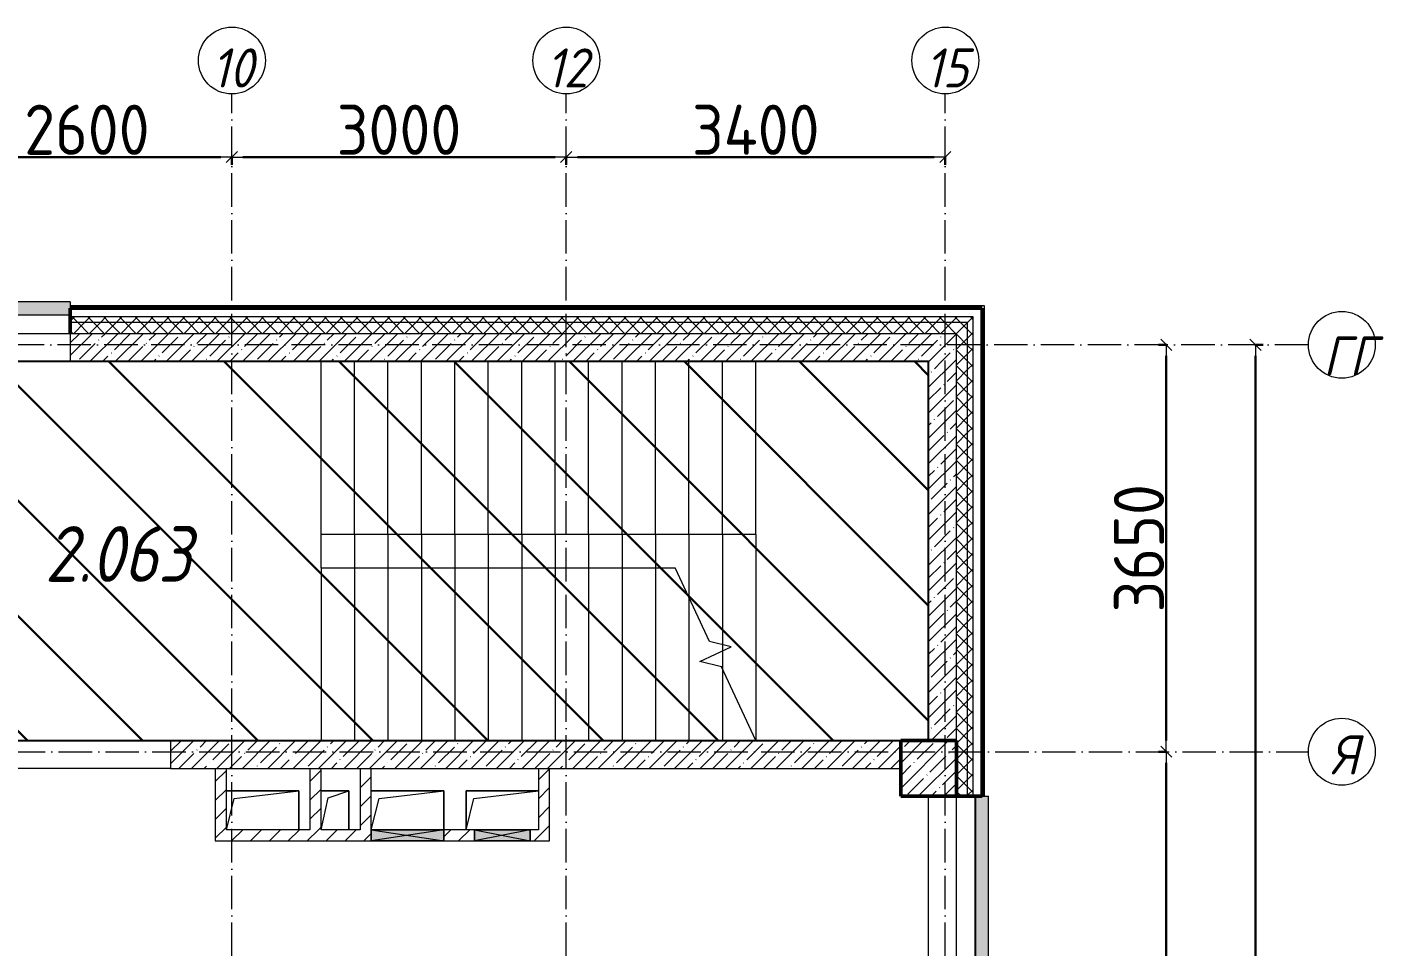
# Model space of a CAD drawing. Header units: millimetres. Extents: x 35697 to 388678, y -91946 to 171347.
# Drawn here: x 58473 to 70644, y 105945 to 114195 of the extents above; entities that cross this region are included whole.
import ezdxf

# ---------------------------------------------------------------- set-up
doc = ezdxf.new("R2010")
doc.units = ezdxf.units.MM
doc.linetypes.add('50_200_ШТРИХ_1Т_ш5_п1_п1_', pattern=[700, 500, -100, 0, -100])
for name, color, linetype, lineweight in [('3.1) ЖБ окна 1.2 м', 102, 'Continuous', 30), ('4) ЛЕстницы', 5, 'Continuous', 30), ('A-____-____-DIMS', 7, 'Continuous', 9), ('A-DETL-GENF-OTLN', 7, 'Continuous', 9), ('A-FLOR-____-OTLN', 7, 'Continuous', 9), ('A-GENM-____-OTLN', 7, 'Continuous', 9), ('A-GLAZ-____-OTLN', 7, 'Continuous', 9), ('A-WALL-____-MCUT-1', 7, 'Continuous', 9), ('A-WALL-____-MCUT-2', 7, 'Continuous', 50), ('A-WALL-____-MCUT-3', 7, 'Continuous', 9), ('A-WALL-____-OTLN', 7, 'Continuous', 9), ('A-WALL-____-PATT-1', 7, 'Continuous', 9), ('A-WALL-FNSH-MCUT-1', 7, 'Continuous', 9), ('S-COLS-____-MCUT', 7, 'Continuous', 50), ('S-COLS-____-OTLN', 7, 'Continuous', 9), ('S-GRID-____-IDEN', 7, 'Continuous', 9), ('S-GRID-____-OTLN-1', 7, '50_200_ШТРИХ_1Т_ш5_п1_п1_', 9), ('S-STRS-____-MBND', 7, 'Continuous', 9), ('S-STRS-____-OTLN-1', 7, 'Continuous', 9), ('Марки помещений', 7, 'Continuous', 9)]:
    doc.layers.add(name, color=color, linetype=linetype, lineweight=lineweight)
doc.layers.add('A-GLAZ-____-OTLN-1', color=7, linetype='Continuous', lineweight=9, true_color=0xc0c0c0)
doc.styles.add('ISOCPEUR_I', font='isocpeui.ttf', dxfattribs={"width": 0.9, "height": 2.5})
doc.styles.add('ISOCPEUR_I_3', font='isocpeui.ttf', dxfattribs={"width": 0.85, "height": 2.2})
doc.styles.add('СПДС', font='isocpeur.ttf', dxfattribs={"width": 0.9})
doc.dimstyles.new('Размера А3', dxfattribs={"dimtxt": 200, "dimasz": 100, "dimexe": 70, "dimexo": 100, "dimgap": 20, "dimtad": 1, "dimdec": 0, "dimrnd": 10, "dimzin": 0, "dimdsep": 46, "dimtxsty": 'СПДС', "dimblk": 'ARROWHEAD_6', "dimcen": 1, "dimclrd": 256, "dimclre": 256, "dimclrt": 256, "dimazin": 0, "dimtfac": 1, "dimtdec": 0, "dimtmove": 2, "dimatfit": 3, "dimfxl": 1, "dimtolj": 1, "dimtzin": 0, "dimarcsym": 0})
pattern_1 = [(45, (43259.71, 63713.66), (-85.53659, 85.53659), []), (45, (43316.74, 63713.66), (-85.53659, 85.53659), [])]
pattern_2 = [(45, (43259.71, 63713.66), (-70.71068, 70.71068), []), (135, (43259.71, 63713.66), (-70.71068, -70.71068), [])]
pattern_3 = [(45, (43259.71, 63713.66), (-84.8528, 84.8528), [])]
pattern_4 = [(45, (43259.71, 63713.66), (-114.04925, 114.04925), []), (45, (43373.76, 63713.66), (-114.04925, 114.04925), [201.612, -40.322, 3.353, -36.97])]

# ---------------------------------------------------------------- blocks, each defined once
blk = doc.blocks.new('BSC_Колонна _Прямоугольная - 500х500-V133-АР1_План отверстий 2 этажа в осях 1-64_А-ГГ')
at = {"layer": 'S-COLS-____-OTLN'}
h = blk.add_hatch(dxfattribs=at)
h.set_pattern_fill('FP_163', color=256, style=0, pattern_type=2)
h.set_pattern_definition([(45, (-23300, -43831.04), (-114.04925, 114.04925), []), (45, (-23185.95, -43831.04), (-114.04925, 114.04925), [201.613, -40.323, 3.353, -36.97])])
h.paths.add_polyline_path([(-250, -250), (250, -250), (250, 250), (-250, 250)], flags=0)
at = {"layer": 'S-COLS-____-MCUT'}
for p, q in [((250, 250), (-250, 250)), ((-250, 250), (-250, -250)), ((250, -250), (250, 250)), ((-250, -250), (250, -250))]:
    blk.add_line(p, q, dxfattribs=at)
blk = doc.blocks.new('AR_Отверстие прямоугольное _в плите_ - AR_Отверстие прямоугольное _в плите_-30552566-АР1_План отверстий 2 этажа в осях 1-64_А-ГГ')
at = {"layer": 'A-GENM-____-OTLN'}
for p, q in [((325, 175), (-325, 175)), ((-255, 105), (325, 175)), ((325, -175), (325, 175)), ((-325, -175), (-255, 105))]:
    blk.add_line(p, q, dxfattribs=at)
blk = doc.blocks.new('AR_Отверстие прямоугольное _в плите_ - AR_Отверстие прямоугольное _в плите_-V174-АР1_План отверстий 2 этажа в осях 1-64_А-ГГ')
at = {"layer": 'A-GENM-____-OTLN'}
for p, q in [((325, 175), (-325, 175)), ((-325, 175), (-325, -175)), ((-255, 105), (325, 175)), ((-325, -175), (-255, 105))]:
    blk.add_line(p, q, dxfattribs=at)
blk = doc.blocks.new('AR_Отверстие прямоугольное _в плите_ - AR_Отверстие прямоугольное _в плите_-30459243-АР1_План отверстий 2 этажа в осях 1-64_А-ГГ')
at = {"layer": 'A-GENM-____-OTLN'}
for p, q in [((125, 175), (-125, 175)), ((-63, 112), (125, 175)), ((125, -175), (125, 175)), ((-125, -175), (-63, 112))]:
    blk.add_line(p, q, dxfattribs=at)
blk = doc.blocks.new('Отлив_СКБ - Отлив витража_120_НВФ-31885289-АР1_План отверстий 2 этажа в осях 1-64_А-ГГ')
at = {"layer": 'A-GLAZ-____-OTLN-1'}
for points in [[(1000, 2), (1000, 120), (0, 120), (0, 2)], [(1000, 0), (1000, 2), (0, 2), (0, 0)]]:
    blk.add_hatch(color=256, dxfattribs=at).paths.add_polyline_path(points, flags=0)
at = {"layer": 'A-GLAZ-____-OTLN'}
for p, q in [((0, 83), (0, 120)), ((1000, 120), (0, 120)), ((0, 2), (1000, 2)), ((1000, 120), (1000, 83)), ((1000, 0), (0, 0))]:
    blk.add_line(p, q, dxfattribs=at)
blk = doc.blocks.new('Отлив_СКБ - Отлив витража_120_НВФ-V194-АР1_План отверстий 2 этажа в осях 1-64_А-ГГ')
at = {"layer": 'A-GLAZ-____-OTLN-1'}
for points in [[(1800, -2), (1800, 0), (0, 0), (0, -2), (1544, -2)], [(1544, -120), (1800, -120), (1800, -2), (0, -2), (0, -120)]]:
    blk.add_hatch(color=256, dxfattribs=at).paths.add_polyline_path(points, flags=0)
at = {"layer": 'A-GLAZ-____-OTLN'}
for p, q in [((0, 0), (1800, 0)), ((1800, -2), (0, -2)), ((0, -120), (0, -83)), ((0, -120), (1800, -120)), ((1800, -83), (1800, -120))]:
    blk.add_line(p, q, dxfattribs=at)
blk = doc.blocks.new('AR_Отверстие прямоугольное _в стене__БезПР - AR_Отверстие прямоугольное _в стене__БезПР-36428237-АР1_План отверстий 2 этажа в осях 1-64_А-ГГ')
at = {"layer": 'A-GLAZ-____-OTLN'}
blk.add_hatch(color=256, dxfattribs=at).paths.add_polyline_path([(-325, -50), (325, -50), (325, 50), (-325, 50)], flags=0)
at = {"layer": 'A-DETL-GENF-OTLN'}
for p, q in [((-325, -50), (-325, 50)), ((-325, 50), (325, 50)), ((325, 50), (-325, -50)), ((-325, 50), (325, -50)), ((325, 50), (-325, 50)), ((-325, 50), (-325, -50)), ((325, 50), (325, -50)), ((325, -50), (325, 50)), ((325, -50), (-325, -50)), ((-325, -50), (325, -50))]:
    blk.add_line(p, q, dxfattribs=at)
at = {"layer": 'A-GLAZ-____-OTLN'}
blk.add_line((325, 50), (-325, 50), dxfattribs=at)
blk = doc.blocks.new('AR_Отверстие прямоугольное _в стене__БезПР - AR_Отверстие прямоугольное _в стене__БезПР-36788943-АР1_План отверстий 2 этажа в осях 1-64_А-ГГ')
at = {"layer": 'A-GLAZ-____-OTLN'}
blk.add_hatch(color=256, dxfattribs=at).paths.add_polyline_path([(250, -50), (250, 50), (-250, 50), (-250, -50), (-47, -50)], flags=0)
at = {"layer": 'A-DETL-GENF-OTLN'}
for p, q in [((-250, -50), (-250, 50)), ((-250, 50), (250, 50)), ((250, 50), (-250, -50)), ((-250, 50), (250, -50)), ((250, 50), (-250, 50)), ((-250, 50), (-250, -50)), ((250, 50), (250, -50)), ((250, -50), (250, 50)), ((250, -50), (-250, -50)), ((-250, -50), (250, -50))]:
    blk.add_line(p, q, dxfattribs=at)
at = {"layer": 'A-GLAZ-____-OTLN'}
blk.add_line((250, 50), (-250, 50), dxfattribs=at)
blk = doc.blocks.new('Ось сетки - Круг_Ø6_00__ISO-2_5_0_9K_-25732049-АР1_План отверстий 2 этажа в осях 1-64_А-ГГ')
at = {"layer": 'S-GRID-____-IDEN'}
blk.add_circle((0, 0), 3, dxfattribs=at)
blk = doc.blocks.new('ARROWHEAD_6')
at = {"color": 0, "linetype": 'Continuous'}
for p, q in [((0, 0), (-1, 0)), ((-0.5, -0.5), (0.5, 0.5))]:
    blk.add_line(p, q, dxfattribs=at)
blk = doc.blocks.new('*D1927')
at = {"layer": 'A-____-____-DIMS', "lineweight": -2, "transparency": 16777216}
for p, q in [((9847, 506647), (9771, 506647)), ((9841, 506547), (9841, 503097)), ((9847, 502997), (9771, 502997))]:
    blk.add_line(p, q, dxfattribs=at)
at = {"layer": 'Defpoints', "color": 0, "transparency": 16777216}
for p in [(9947, 506647), (9841, 502997), (9947, 502997)]:
    blk.add_point(p, dxfattribs=at)
at = {"layer": 'A-____-____-DIMS', "lineweight": -2, "transparency": 16777216, "xscale": 100, "yscale": 100, "zscale": 100}
for p, rotation in [((9841, 506647), 90), ((9841, 502997), 270)]:
    blk.add_blockref('ARROWHEAD_6', p, dxfattribs=dict(at, rotation=rotation))
at = {"layer": 'A-____-____-DIMS', "transparency": 16777216, "insert": (9596, 504822), "char_height": 450, "attachment_point": 5, "rotation": 90, "style": 'СПДС'}
blk.add_mtext('\\A1;3650', dxfattribs=at)
blk = doc.blocks.new('*D1928')
at = {"layer": 'A-____-____-DIMS', "lineweight": -2, "transparency": 16777216}
for p, q in [((9847, 502997), (9771, 502997)), ((9841, 502897), (9841, 497597)), ((9847, 497497), (9771, 497497))]:
    blk.add_line(p, q, dxfattribs=at)
at = {"layer": 'Defpoints', "color": 0, "transparency": 16777216}
for p in [(9947, 502997), (9841, 497497), (9947, 497497)]:
    blk.add_point(p, dxfattribs=at)
at = {"layer": 'A-____-____-DIMS', "lineweight": -2, "transparency": 16777216, "xscale": 100, "yscale": 100, "zscale": 100}
for p, rotation in [((9841, 502997), 90), ((9841, 497497), 270)]:
    blk.add_blockref('ARROWHEAD_6', p, dxfattribs=dict(at, rotation=rotation))
at = {"layer": 'A-____-____-DIMS', "transparency": 16777216, "insert": (9596, 500247), "char_height": 450, "attachment_point": 5, "rotation": 90, "style": 'СПДС'}
blk.add_mtext('\\A1;5500', dxfattribs=at)
blk = doc.blocks.new('*D1936')
at = {"layer": 'A-____-____-DIMS', "lineweight": -2, "transparency": 16777216}
for p, q in [((10635, 506647), (10711, 506647)), ((10641, 473297), (10641, 506547)), ((10635, 473197), (10711, 473197))]:
    blk.add_line(p, q, dxfattribs=at)
at = {"layer": 'Defpoints', "color": 0, "transparency": 16777216}
for p in [(10535, 506647), (10641, 506647), (10535, 473197)]:
    blk.add_point(p, dxfattribs=at)
at = {"layer": 'A-____-____-DIMS', "lineweight": -2, "transparency": 16777216, "xscale": 100, "yscale": 100, "zscale": 100}
for p, rotation in [((10641, 506647), 90), ((10641, 473197), 270)]:
    blk.add_blockref('ARROWHEAD_6', p, dxfattribs=dict(at, rotation=rotation))
at = {"layer": 'A-____-____-DIMS', "transparency": 16777216, "insert": (10396, 489922), "char_height": 450, "attachment_point": 5, "rotation": 90, "style": 'СПДС'}
blk.add_mtext('\\A1;33450', dxfattribs=at)
blk = doc.blocks.new('*D1940')
at = {"layer": 'A-____-____-DIMS', "lineweight": -2, "transparency": 16777216}
for p, q in [((-1142, 508337), (-1142, 508261)), ((-1042, 508331), (1358, 508331)), ((1458, 508337), (1458, 508261))]:
    blk.add_line(p, q, dxfattribs=at)
at = {"layer": 'Defpoints', "color": 0, "transparency": 16777216}
for p in [(-1142, 508437), (1458, 508437), (1458, 508331)]:
    blk.add_point(p, dxfattribs=at)
at = {"layer": 'A-____-____-DIMS', "lineweight": -2, "transparency": 16777216, "xscale": 100, "yscale": 100, "zscale": 100, "rotation": 180}
blk.add_blockref('ARROWHEAD_6', (-1142, 508331), dxfattribs=at)
at = {"layer": 'A-____-____-DIMS', "lineweight": -2, "transparency": 16777216, "xscale": 100, "yscale": 100, "zscale": 100}
blk.add_blockref('ARROWHEAD_6', (1458, 508331), dxfattribs=at)
at = {"layer": 'A-____-____-DIMS', "transparency": 16777216, "insert": (158, 508576), "char_height": 450, "attachment_point": 5, "style": 'СПДС'}
blk.add_mtext('\\A1;2600', dxfattribs=at)
blk = doc.blocks.new('*D1941')
at = {"layer": 'A-____-____-DIMS', "lineweight": -2, "transparency": 16777216}
for p, q in [((1458, 508337), (1458, 508261)), ((1558, 508331), (4358, 508331)), ((4458, 508337), (4458, 508261))]:
    blk.add_line(p, q, dxfattribs=at)
at = {"layer": 'Defpoints', "color": 0, "transparency": 16777216}
for p in [(1458, 508437), (4458, 508437), (4458, 508331)]:
    blk.add_point(p, dxfattribs=at)
at = {"layer": 'A-____-____-DIMS', "lineweight": -2, "transparency": 16777216, "xscale": 100, "yscale": 100, "zscale": 100, "rotation": 180}
blk.add_blockref('ARROWHEAD_6', (1458, 508331), dxfattribs=at)
at = {"layer": 'A-____-____-DIMS', "lineweight": -2, "transparency": 16777216, "xscale": 100, "yscale": 100, "zscale": 100}
blk.add_blockref('ARROWHEAD_6', (4458, 508331), dxfattribs=at)
at = {"layer": 'A-____-____-DIMS', "transparency": 16777216, "insert": (2958, 508576), "char_height": 450, "attachment_point": 5, "style": 'СПДС'}
blk.add_mtext('\\A1;3000', dxfattribs=at)
blk = doc.blocks.new('*D1942')
at = {"layer": 'A-____-____-DIMS', "lineweight": -2, "transparency": 16777216}
for p, q in [((4458, 508337), (4458, 508261)), ((4558, 508331), (7758, 508331)), ((7858, 508337), (7858, 508261))]:
    blk.add_line(p, q, dxfattribs=at)
at = {"layer": 'Defpoints', "color": 0, "transparency": 16777216}
for p in [(4458, 508437), (7858, 508437), (7858, 508331)]:
    blk.add_point(p, dxfattribs=at)
at = {"layer": 'A-____-____-DIMS', "lineweight": -2, "transparency": 16777216, "xscale": 100, "yscale": 100, "zscale": 100, "rotation": 180}
blk.add_blockref('ARROWHEAD_6', (4458, 508331), dxfattribs=at)
at = {"layer": 'A-____-____-DIMS', "lineweight": -2, "transparency": 16777216, "xscale": 100, "yscale": 100, "zscale": 100}
blk.add_blockref('ARROWHEAD_6', (7858, 508331), dxfattribs=at)
at = {"layer": 'A-____-____-DIMS', "transparency": 16777216, "insert": (6158, 508576), "char_height": 450, "attachment_point": 5, "style": 'СПДС'}
blk.add_mtext('\\A1;3400', dxfattribs=at)
blk = doc.blocks.new('2этаж')
at = {"layer": 'S-GRID-____-OTLN-1', "color": 251, "ltscale": 0.6, "true_color": 0x636466}
for p, q in [((1458.3, 454533.3), (1458.3, 508896.9)), ((4458.3, 454533.3), (4458.3, 508896.9)), ((7858.3, 454533.3), (7858.3, 508896.9)), ((11116.1, 506647), (-20260.4, 506647)), ((-20260.4, 502997), (11116.1, 502997))]:
    blk.add_line(p, q, dxfattribs=at)
at = {"layer": 'S-GRID-____-IDEN', "char_height": 350, "attachment_point": 1, "style": 'ISOCPEUR_I'}
for s, insert, width in [('10', (1277.3, 509305.7), 346.329), ('12', (4277.3, 509305.7), 346.329), ('15', (7677.3, 509305.7), 346.329), ('ГГ', (11249, 506723.1), 404.05), ('\\fISOCPEUR|b0|i1|c204|p34|;\\W.9;Я', (11318.1, 503143.6), 223.671)]:
    blk.add_mtext(s, dxfattribs=dict(at, insert=insert, width=width))
at = {"layer": 'A-____-____-DIMS'}
for base, p1, p2, picture, middle in [((1458.3, 508330.7), (-1141.7, 508436.8), (1458.3, 508436.8), '*D1940', (158.3, 508575.7)), ((4458.3, 508330.7), (1458.3, 508436.8), (4458.3, 508436.8), '*D1941', (2958.3, 508575.7)), ((7858.3, 508330.7), (4458.3, 508436.8), (7858.3, 508436.8), '*D1942', (6158.3, 508575.7))]:
    dim = blk.add_linear_dim(base=base, p1=p1, p2=p2, dimstyle='Размера А3', override={"dimtxt": 450}, dxfattribs=at)
    dim.commit()
    dim.dimension.update_dxf_attribs({"geometry": picture, "text_midpoint": middle})
for base, p1, p2, picture, middle in [((9840.9, 502997), (9946.9, 506647), (9946.9, 502997), '*D1927', (9595.9, 504822)), ((10640.9, 506647), (10534.8, 473197), (10534.8, 506647), '*D1936', (10395.9, 489922)), ((9840.9, 497497), (9946.9, 502997), (9946.9, 497497), '*D1928', (9595.9, 500247))]:
    dim = blk.add_linear_dim(base=base, p1=p1, p2=p2, angle=90, dimstyle='Размера А3', override={"dimtxt": 450}, dxfattribs=at)
    dim.commit()
    dim.dimension.update_dxf_attribs({"geometry": picture, "text_midpoint": middle})

msp = doc.modelspace()

# ---------------------------------------------------------------- hatches: boundary and pattern name
at = {"layer": '4) ЛЕстницы'}
h = msp.add_hatch(dxfattribs=at)
h.set_pattern_fill('ANSI31', color=256, scale=230, angle=90)
h.paths.add_polyline_path([(57860, 107795), (57860, 111195), (66560, 111195), (66560, 107795)])
at = {"layer": 'A-WALL-____-PATT-1'}
h = msp.add_hatch(dxfattribs=at)
h.set_pattern_fill('FP_3', color=256, style=0, pattern_type=2)
h.set_pattern_definition(pattern_1)
h.paths.add_polyline_path([(67040, 111675), (67040, 111695), (58860, 111695), (58860, 111675), (64456, 111675)], flags=0)
h.paths.add_polyline_path([(57860, 111675), (57860, 111695), (56660, 111695), (56660, 111675), (57386, 111675)], flags=0)
h.paths.add_polyline_path([(48860, 111675), (48860, 111695), (40580, 111695), (40580, 111675), (48548, 111675)], flags=0)
h = msp.add_hatch(dxfattribs=at)
h.set_pattern_fill('FP_3', color=256, style=0, pattern_type=2)
h.set_pattern_definition(pattern_1)
h.paths.add_polyline_path([(67060, 105265), (67060, 105495), (67040, 105495), (67040, 105265)], flags=0)
h.paths.add_polyline_path([(67060, 107295), (67060, 111695), (67040, 111695), (67040, 107295)], flags=0)
h = msp.add_hatch(dxfattribs=at)
h.set_pattern_fill('FP_1', color=256, style=0, pattern_type=2)
h.set_pattern_definition(pattern_2)
h.paths.add_polyline_path([(66910, 111545), (66960, 111545), (66960, 111595), (58860, 111595), (58860, 111545), (64456, 111545)], flags=0)
h.paths.add_polyline_path([(57860, 111545), (57860, 111595), (56660, 111595), (56660, 111545), (57386, 111545)], flags=0)
h.paths.add_polyline_path([(48548, 111545), (48860, 111545), (48860, 111595), (40710, 111595), (40710, 111545), (46781, 111545)], flags=0)
h = msp.add_hatch(dxfattribs=at)
h.set_pattern_fill('FP_1', color=256, style=0, pattern_type=2)
h.set_pattern_definition(pattern_2)
h.paths.add_polyline_path([(66810, 111445), (66910, 111445), (66910, 111545), (58860, 111545), (58860, 111445), (64456, 111445)], flags=0)
h.paths.add_polyline_path([(57860, 111445), (57860, 111545), (56660, 111545), (56660, 111451), (56735, 111451), (56735, 111445), (57386, 111445)], flags=0)
h.paths.add_polyline_path([(48860, 111445), (48860, 111545), (40810, 111545), (40810, 111445), (48548, 111445)], flags=0)
h = msp.add_hatch(dxfattribs=at)
h.set_pattern_fill('FP_1', color=256, style=0, pattern_type=2)
h.set_pattern_definition(pattern_2)
h.paths.add_polyline_path([(66960, 73245), (66960, 75445), (66910, 75445), (66910, 73245)], flags=0)
h.paths.add_polyline_path([(66910, 77245), (66960, 77245), (66960, 78445), (66910, 78445), (66910, 78209)], flags=0)
h.paths.add_polyline_path([(66910, 80245), (66960, 80245), (66960, 81445), (66910, 81445)], flags=0)
h.paths.add_polyline_path([(66960, 83245), (66960, 84445), (66910, 84445), (66910, 83245)], flags=0)
h.paths.add_polyline_path([(66960, 86245), (66960, 87445), (66910, 87445), (66910, 86245)], flags=0)
h.paths.add_polyline_path([(66960, 89245), (66960, 90445), (66910, 90445), (66910, 89245)], flags=0)
h.paths.add_polyline_path([(66960, 92245), (66960, 93445), (66910, 93445), (66910, 92245)], flags=0)
h.paths.add_polyline_path([(66960, 95245), (66960, 96445), (66910, 96445), (66910, 95245)], flags=0)
h.paths.add_polyline_path([(66960, 98245), (66960, 99445), (66910, 99445), (66910, 98245)], flags=0)
h.paths.add_polyline_path([(66960, 101245), (66960, 102445), (66910, 102445), (66910, 101245)], flags=0)
h.paths.add_polyline_path([(66960, 104245), (66960, 105495), (66910, 105495), (66910, 104245)], flags=0)
h.paths.add_polyline_path([(66960, 107295), (66960, 111545), (66910, 111545), (66910, 107295)], flags=0)
h = msp.add_hatch(dxfattribs=at)
h.set_pattern_fill('FP_25', color=256, style=0, pattern_type=2)
h.set_pattern_definition(pattern_4)
h.paths.add_polyline_path([(66560, 111195), (66810, 111195), (66810, 111445), (58860, 111445), (58860, 111195), (64456, 111195)], flags=0)
h = msp.add_hatch(dxfattribs=at)
h.set_pattern_fill('FP_1', color=256, style=0, pattern_type=2)
h.set_pattern_definition(pattern_2)
h.paths.add_polyline_path([(66910, 73245), (66910, 75445), (66816, 75445), (66816, 75370), (66810, 75370), (66810, 73245)], flags=0)
h.paths.add_polyline_path([(66816, 77245), (66910, 77245), (66910, 78445), (66816, 78445), (66816, 78370), (66810, 78370), (66810, 77320), (66816, 77320), (66816, 77251)], flags=0)
h.paths.add_polyline_path([(66910, 80245), (66910, 81445), (66810, 81445), (66810, 80320), (66816, 80320), (66816, 80245)], flags=0)
h.paths.add_polyline_path([(66910, 83245), (66910, 84445), (66816, 84445), (66816, 84370), (66810, 84370), (66810, 83320), (66816, 83320), (66816, 83245)], flags=0)
h.paths.add_polyline_path([(66810, 86245), (66910, 86245), (66910, 87445), (66816, 87445), (66816, 87370), (66810, 87370), (66810, 86745)], flags=0)
h.paths.add_polyline_path([(66816, 89245), (66910, 89245), (66910, 90445), (66810, 90445), (66810, 89320), (66816, 89320), (66816, 89251)], flags=0)
h.paths.add_polyline_path([(66910, 92245), (66910, 93445), (66816, 93445), (66816, 93370), (66810, 93370), (66810, 92320), (66816, 92320), (66816, 92245)], flags=0)
h.paths.add_polyline_path([(66910, 95245), (66910, 96445), (66810, 96445), (66810, 95320), (66816, 95320), (66816, 95245)], flags=0)
h.paths.add_polyline_path([(66816, 98245), (66910, 98245), (66910, 99445), (66816, 99445), (66816, 99370), (66810, 99370), (66810, 98320), (66816, 98320), (66816, 98251)], flags=0)
h.paths.add_polyline_path([(66816, 101245), (66910, 101245), (66910, 102445), (66810, 102445), (66810, 101320), (66816, 101320), (66816, 101251)], flags=0)
h.paths.add_polyline_path([(66910, 104245), (66910, 105495), (66816, 105495), (66816, 105420), (66810, 105420), (66810, 104320), (66816, 104320), (66816, 104245)], flags=0)
h.paths.add_polyline_path([(66910, 107295), (66910, 111445), (66810, 111445), (66810, 107295)], flags=0)
h = msp.add_hatch(dxfattribs=at)
h.set_pattern_fill('FP_25', color=256, style=0, pattern_type=2)
h.set_pattern_definition(pattern_4)
h.paths.add_polyline_path([(66810, 107795), (66810, 111195), (66560, 111195), (66560, 107795)], flags=0)
h = msp.add_hatch(dxfattribs=at)
h.set_pattern_fill('FP_25', color=256, style=0, pattern_type=2)
h.set_pattern_definition(pattern_4)
h.paths.add_polyline_path([(66310, 107545), (66310, 107795), (59760, 107795), (59760, 107545), (64456, 107545)], flags=0)
h.paths.add_polyline_path([(58160, 107545), (58160, 107795), (57860, 107795), (57860, 107545)], flags=0)
h = msp.add_hatch(dxfattribs=at)
h.set_pattern_fill('FP_4', color=256, style=0, pattern_type=2)
h.set_pattern_definition(pattern_3)
h.paths.add_polyline_path([(60260, 106895), (60260, 107545), (60160, 107545), (60160, 106895)], flags=0)
h = msp.add_hatch(dxfattribs=at)
h.set_pattern_fill('FP_4', color=256, style=0, pattern_type=2)
h.set_pattern_definition(pattern_3)
h.paths.add_polyline_path([(61110, 106995), (61110, 107545), (61010, 107545), (61010, 106995)], flags=0)
h = msp.add_hatch(dxfattribs=at)
h.set_pattern_fill('FP_4', color=256, style=0, pattern_type=2)
h.set_pattern_definition(pattern_3)
h.paths.add_polyline_path([(61460, 106995), (61560, 106995), (61560, 107545), (61460, 107545), (61460, 107449)], flags=0)
h = msp.add_hatch(dxfattribs=at)
h.set_pattern_fill('FP_4', color=256, style=0, pattern_type=2)
h.set_pattern_definition(pattern_3)
h.paths.add_polyline_path([(63160, 106895), (63160, 107545), (63060, 107545), (63060, 106895)], flags=0)
h = msp.add_hatch(dxfattribs=at)
h.set_pattern_fill('FP_4', color=256, style=0, pattern_type=2)
h.set_pattern_definition(pattern_3)
h.paths.add_polyline_path([(62210, 106895), (62485, 106895), (62485, 106995), (62210, 106995), (62210, 106951)], flags=0)
h.paths.add_polyline_path([(62985, 106895), (63060, 106895), (63060, 106995), (62985, 106995), (62985, 106900)], flags=0)
h.paths.add_polyline_path([(61560, 106895), (61560, 106995), (60260, 106995), (60260, 106895), (60921, 106895)], flags=0)

# ---------------------------------------------------------------- linework, layer by layer
msp.add_lwpolyline([(58010, 107795), (66560, 107795), (66560, 111195), (58010, 111195)], close=True)
at = {"layer": 'A-FLOR-____-OTLN'}
for p, q in [((61110, 109345), (61110, 111195)), ((60260, 107345), (60910, 107345)), ((60910, 107345), (60910, 106995)), ((61110, 107345), (61360, 107345)), ((61360, 107345), (61360, 106995)), ((61560, 107345), (62210, 107345)), ((62210, 107345), (62210, 106995)), ((62410, 107345), (63060, 107345)), ((62410, 106995), (62410, 107345))]:
    msp.add_line(p, q, dxfattribs=at)
at = {"layer": 'A-WALL-____-MCUT-1'}
for p, q in [((66810, 111445), (58860, 111445)), ((58860, 111445), (58860, 111195)), ((66810, 107795), (66810, 111445)), ((58860, 111195), (66560, 111195)), ((66560, 111195), (66560, 107795)), ((66310, 107795), (59760, 107795)), ((59760, 107795), (59760, 107545)), ((59760, 107545), (66310, 107545))]:
    msp.add_line(p, q, dxfattribs=at)
at = {"layer": 'A-WALL-____-MCUT-2'}
for p, q in [((67040, 111675), (58860, 111675)), ((58860, 111675), (58860, 111445)), ((67040, 107295), (67040, 111675)), ((66810, 107295), (67040, 107295))]:
    msp.add_line(p, q, dxfattribs=at)
at = {"layer": 'A-WALL-____-MCUT-3'}
for p, q in [((66960, 111595), (58860, 111595)), ((66910, 111545), (58860, 111545)), ((66910, 107295), (66910, 111545)), ((66960, 107295), (66960, 111595))]:
    msp.add_line(p, q, dxfattribs=at)
at = {"layer": 'A-WALL-____-OTLN'}
for p, q in [((58860, 111445), (57860, 111445)), ((58860, 111195), (57860, 111195)), ((58160, 107795), (59760, 107795)), ((59760, 107545), (58160, 107545)), ((66560, 105495), (66560, 107295)), ((66810, 105495), (66810, 107295))]:
    msp.add_line(p, q, dxfattribs=at)
at = {"layer": 'A-WALL-FNSH-MCUT-1'}
for p, q in [((67060, 111695), (58860, 111695)), ((58860, 111695), (58860, 111675)), ((58860, 111675), (67040, 111675)), ((67060, 107295), (67060, 111695)), ((60160, 107545), (60160, 106895)), ((60260, 106995), (60260, 107545)), ((61010, 107545), (61010, 106995)), ((61110, 106995), (61110, 107545)), ((61460, 107545), (61460, 106995)), ((61560, 106995), (61560, 107545)), ((63060, 107545), (63060, 106995)), ((63160, 106895), (63160, 107545)), ((67040, 107295), (67060, 107295)), ((61010, 106995), (60260, 106995)), ((61460, 106995), (61110, 106995)), ((62485, 106995), (62210, 106995)), ((63060, 106995), (62985, 106995)), ((60160, 106895), (61560, 106895)), ((62210, 106895), (62485, 106895)), ((62985, 106895), (63160, 106895))]:
    msp.add_line(p, q, dxfattribs=at)
at = {"layer": 'S-STRS-____-MBND'}
for p, q in [((64595, 108683), (64287, 109345)), ((64507, 108504), (64790, 108636)), ((64790, 108636), (64595, 108683)), ((64701, 108456), (64507, 108504)), ((65010, 107795), (64701, 108456))]:
    msp.add_line(p, q, dxfattribs=at)
at = {"layer": 'S-STRS-____-OTLN-1'}
for p, q in [((61110, 109645), (61110, 111195)), ((61410, 109645), (61410, 111195)), ((61410, 109645), (61410, 111195)), ((61710, 109645), (61710, 111195)), ((61710, 109645), (61710, 111195)), ((62010, 109645), (62010, 111195)), ((62010, 109645), (62010, 111195)), ((62310, 109645), (62310, 111195)), ((62310, 109645), (62310, 111195)), ((62610, 109645), (62610, 111195)), ((62610, 109645), (62610, 111195)), ((62910, 109645), (62910, 111195)), ((62910, 109645), (62910, 111195)), ((63210, 109645), (63210, 111195)), ((63210, 109645), (63210, 111195)), ((63510, 109645), (63510, 111195)), ((63510, 109645), (63510, 111195)), ((63810, 109645), (63810, 111195)), ((63810, 109645), (63810, 111195)), ((64110, 109645), (64110, 111195)), ((64110, 109645), (64110, 111195)), ((64410, 109645), (64410, 111195)), ((64410, 109645), (64410, 111195)), ((64710, 109645), (64710, 111195)), ((64710, 109645), (64710, 111195)), ((65010, 109645), (65010, 111195)), ((65010, 109645), (65010, 111195)), ((61410, 109645), (61110, 109645)), ((61710, 109645), (61410, 109645)), ((61410, 109645), (61410, 109345)), ((61410, 109645), (61410, 109345)), ((62010, 109645), (61710, 109645)), ((61710, 109645), (61710, 109345)), ((61710, 109645), (61710, 109345)), ((62310, 109645), (62010, 109645)), ((62010, 109645), (62010, 109345)), ((62010, 109645), (62010, 109345)), ((62610, 109645), (62310, 109645)), ((62310, 109645), (62310, 109345)), ((62310, 109645), (62310, 109345)), ((62910, 109645), (62610, 109645)), ((62610, 109645), (62610, 109345)), ((62610, 109645), (62610, 109345)), ((63210, 109645), (62910, 109645)), ((62910, 109645), (62910, 109345)), ((62910, 109645), (62910, 109345)), ((63510, 109645), (63210, 109645)), ((63210, 109645), (63210, 109345)), ((63210, 109645), (63210, 109345)), ((63810, 109645), (63510, 109645)), ((63510, 109645), (63510, 109345)), ((63510, 109645), (63510, 109345)), ((64110, 109645), (63810, 109645)), ((63810, 109645), (63810, 109345)), ((63810, 109645), (63810, 109345)), ((64410, 109645), (64110, 109645)), ((64110, 109645), (64110, 109345)), ((64110, 109645), (64110, 109345)), ((64710, 109645), (64410, 109645)), ((64410, 109645), (64410, 109081)), ((64410, 109645), (64410, 109081)), ((65010, 109645), (64710, 109645)), ((64710, 109645), (64710, 108655)), ((64710, 109645), (64710, 108655)), ((65010, 109645), (65010, 107795)), ((65010, 109645), (65010, 107795)), ((61110, 109345), (61110, 107795)), ((61110, 109345), (61410, 109345)), ((61110, 109345), (61110, 107795)), ((61410, 109345), (61710, 109345)), ((61410, 109345), (61410, 107795)), ((61410, 109345), (61410, 107795)), ((61710, 109345), (62010, 109345)), ((61710, 109345), (61710, 107795)), ((61710, 109345), (61710, 107795)), ((62010, 109345), (62310, 109345)), ((62010, 109345), (62010, 107795)), ((62010, 109345), (62010, 107795)), ((62310, 109345), (62610, 109345)), ((62310, 109345), (62310, 107795)), ((62310, 109345), (62310, 107795)), ((62610, 109345), (62910, 109345)), ((62610, 109345), (62610, 107795)), ((62610, 109345), (62610, 107795)), ((62910, 109345), (63210, 109345)), ((62910, 109345), (62910, 107795)), ((62910, 109345), (62910, 107795)), ((63210, 109345), (63510, 109345)), ((63210, 109345), (63210, 107795)), ((63210, 109345), (63210, 107795)), ((63510, 109345), (63810, 109345)), ((63510, 109345), (63510, 107795)), ((63510, 109345), (63510, 107795)), ((63810, 109345), (64110, 109345)), ((63810, 109345), (63810, 107795)), ((63810, 109345), (63810, 107795)), ((64110, 109345), (64287, 109345)), ((64110, 109345), (64110, 107795)), ((64110, 109345), (64110, 107795)), ((64410, 109081), (64410, 107795)), ((64410, 109081), (64410, 107795)), ((64710, 108655), (64710, 108598)), ((64710, 108655), (64710, 108598)), ((64710, 108598), (64710, 108438)), ((64710, 108598), (64710, 108438)), ((64710, 108438), (64710, 107795)), ((64710, 108438), (64710, 107795))]:
    msp.add_line(p, q, dxfattribs=at)

# ---------------------------------------------------------------- block references
at = {"layer": '3.1) ЖБ окна 1.2 м'}
msp.add_blockref('2этаж', (58851, -395302), dxfattribs=at)
at = {"layer": 'A-GENM-____-OTLN'}
for name, p in [('AR_Отверстие прямоугольное _в плите_ - AR_Отверстие прямоугольное _в плите_-30552566-АР1_План отверстий 2 этажа в осях 1-64_А-ГГ', (60585, 107170)), ('AR_Отверстие прямоугольное _в плите_ - AR_Отверстие прямоугольное _в плите_-30459243-АР1_План отверстий 2 этажа в осях 1-64_А-ГГ', (61235, 107170)), ('AR_Отверстие прямоугольное _в плите_ - AR_Отверстие прямоугольное _в плите_-30552566-АР1_План отверстий 2 этажа в осях 1-64_А-ГГ', (61885, 107170)), ('AR_Отверстие прямоугольное _в плите_ - AR_Отверстие прямоугольное _в плите_-V174-АР1_План отверстий 2 этажа в осях 1-64_А-ГГ', (62735, 107170))]:
    msp.add_blockref(name, p, dxfattribs=at)
at = {"layer": 'A-GLAZ-____-OTLN'}
for name, p in [('Отлив_СКБ - Отлив витража_120_НВФ-31885289-АР1_План отверстий 2 этажа в осях 1-64_А-ГГ', (57860, 111612)), ('AR_Отверстие прямоугольное _в стене__БезПР - AR_Отверстие прямоугольное _в стене__БезПР-36428237-АР1_План отверстий 2 этажа в осях 1-64_А-ГГ', (61885, 106945)), ('AR_Отверстие прямоугольное _в стене__БезПР - AR_Отверстие прямоугольное _в стене__БезПР-36788943-АР1_План отверстий 2 этажа в осях 1-64_А-ГГ', (62735, 106945))]:
    msp.add_blockref(name, p, dxfattribs=at)
at = {"layer": 'A-GLAZ-____-OTLN', "rotation": 90}
msp.add_blockref('Отлив_СКБ - Отлив витража_120_НВФ-V194-АР1_План отверстий 2 этажа в осях 1-64_А-ГГ', (66977, 105495), dxfattribs=at)
at = {"layer": 'S-COLS-____-OTLN'}
msp.add_blockref('BSC_Колонна _Прямоугольная - 500х500-V133-АР1_План отверстий 2 этажа в осях 1-64_А-ГГ', (66560, 107545), dxfattribs=at)
at = {"layer": 'S-GRID-____-IDEN', "xscale": 99.99999999999993, "yscale": 99.99999999999993, "zscale": 99.99999999999993}
for p in [(60310, 113895), (63310, 113895), (66710, 113895)]:
    msp.add_blockref('Ось сетки - Круг_Ø6_00__ISO-2_5_0_9K_-25732049-АР1_План отверстий 2 этажа в осях 1-64_А-ГГ', p, dxfattribs=at)
for p, rotation in [((70267, 111345), 89.9999999999998), ((70267, 107695), 269.9999999999995)]:
    msp.add_blockref('Ось сетки - Круг_Ø6_00__ISO-2_5_0_9K_-25732049-АР1_План отверстий 2 этажа в осях 1-64_А-ГГ', p, dxfattribs=dict(at, rotation=rotation))

# ---------------------------------------------------------------- texts
at = {"layer": 'Марки помещений', "insert": (58632, 109719), "char_height": 500, "width": 785.65, "attachment_point": 1, "style": 'ISOCPEUR_I_3'}
msp.add_mtext('2.063', dxfattribs=at)

doc.saveas('drawing.dxf')
